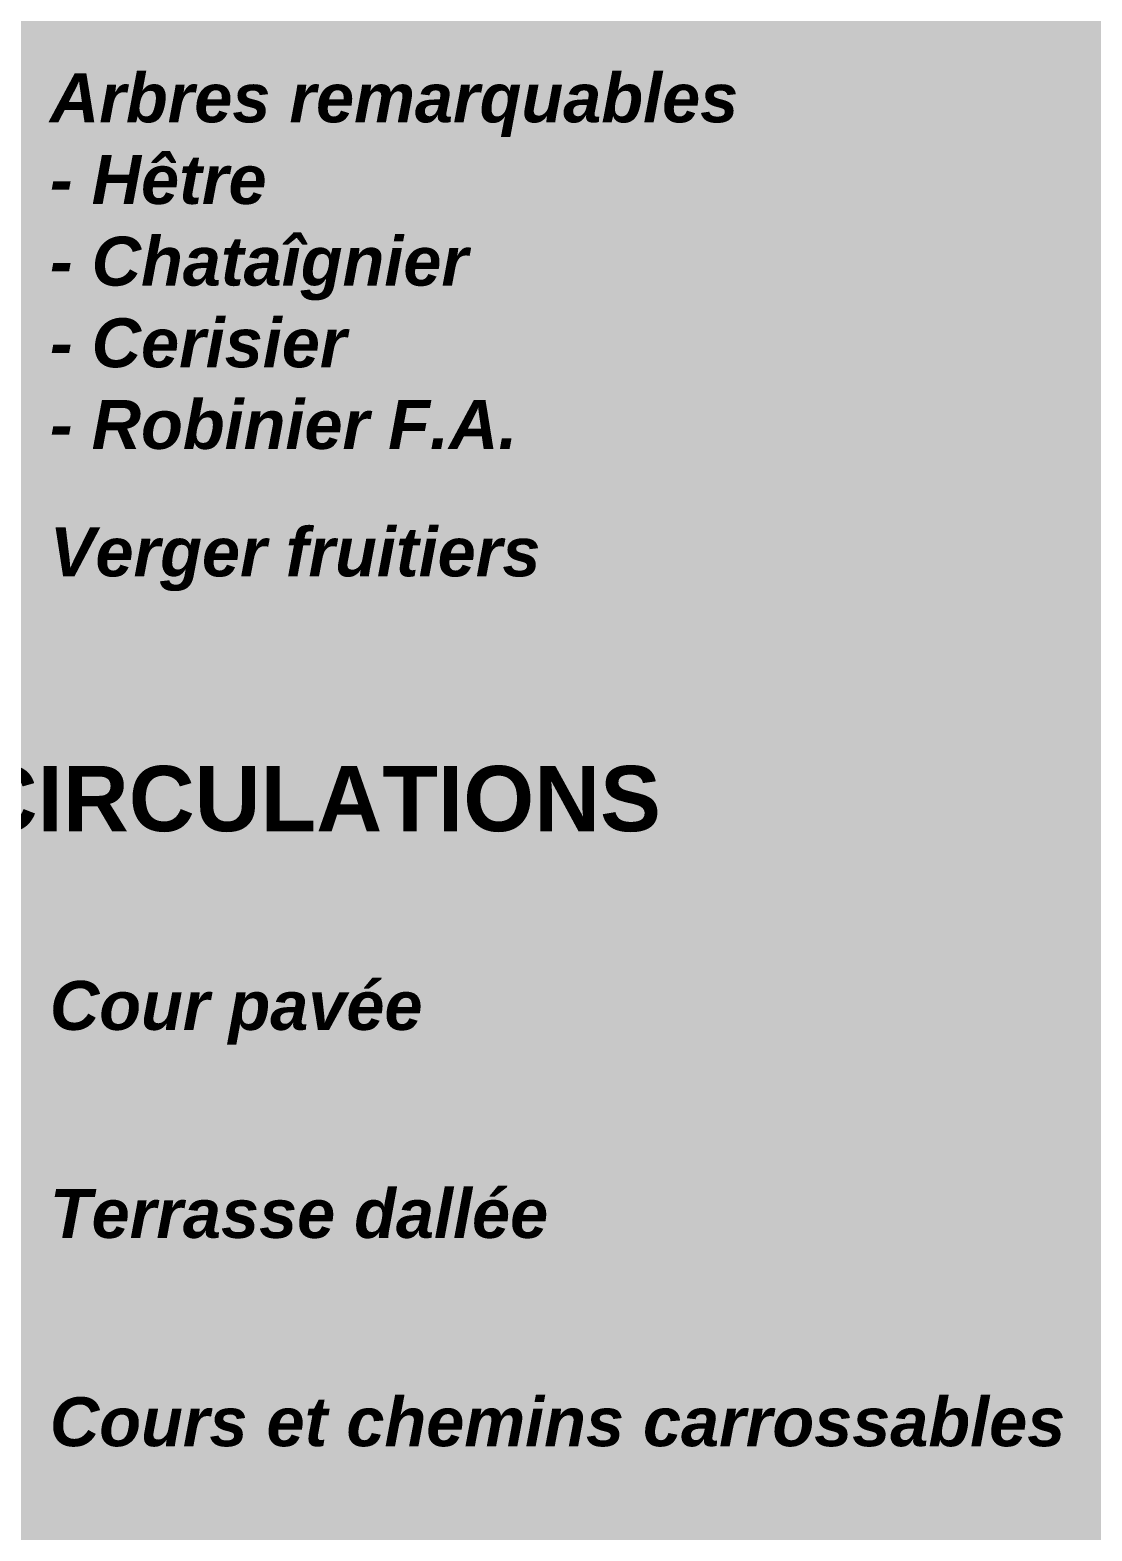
# Model space of a CAD drawing. Header units: centimetres. Extents: x 0 to 642158, y -847 to 649707.
# Drawn here: x 618049.22 to 618072.45, y 620491.27 to 620524.12 of the extents above; entities that cross this region are included whole.
import ezdxf

# ---------------------------------------------------------------- set-up
doc = ezdxf.new("R2010")
doc.units = ezdxf.units.CM
doc.header["$MEASUREMENT"] = 0
doc.layers.add('MEV_schema paysager_Ha', color=7, linetype='Continuous', lineweight=25, transparency=0.13)
doc.styles.add('MEV 1', font='Helvetica.ttf')

msp = doc.modelspace()

# ---------------------------------------------------------------- hatches: boundary and pattern name
at = {"layer": 'MEV_schema paysager_Ha', "true_color": 0xffffff, "transparency": 33554687}
h = msp.add_hatch(color=7, dxfattribs=at)
h.dxf.hatch_style = 1
h.paths.add_polyline_path([(618032.251, 620761.054), (618095.895, 620761.054), (618095.895, 620456.268), (618032.251, 620456.268)])

# ---------------------------------------------------------------- texts
at = {"transparency": 33554687, "attachment_point": 1, "style": 'MEV 1'}
for s, width, insert, char_height in [('{\\fHelvetica|b1|i1|c0|p0;Arbres remarquables\\P- Hêtre\\P- Chataîgnier\\P- Cerisier\\P- Robinier F.A.}', 20.57837, (618049.649, 620523.175), 1.072), ('{\\fHelvetica|b1|i1|c0|p0;Verger fruitiers}', 29.35833, (618049.649, 620513.237), 1.072), ('\\pxql;{\\fHelvetica|b1|i0|c0|p0;COURS & CIRCULATIONS}', 41.13882, (618038.177, 620508.016), 1.42933), ('{\\fHelvetica|b1|i1|c0|p0;Cour pavée}', 28.05586, (618049.649, 620503.31), 1.072), ('{\\fHelvetica|b1|i1|c0|p0;Terrasse dallée}', 31.74252, (618049.649, 620498.757), 1.072), ('{\\fHelvetica|b1|i1|c0|p0;Cours et chemins carrossables}', 30.91187, (618049.649, 620494.198), 1.072)]:
    msp.add_mtext_dynamic_manual_height_columns(s, width=width, gutter_width=35.733, heights=[0], dxfattribs=dict(at, insert=insert, char_height=char_height))

doc.saveas('drawing.dxf')
